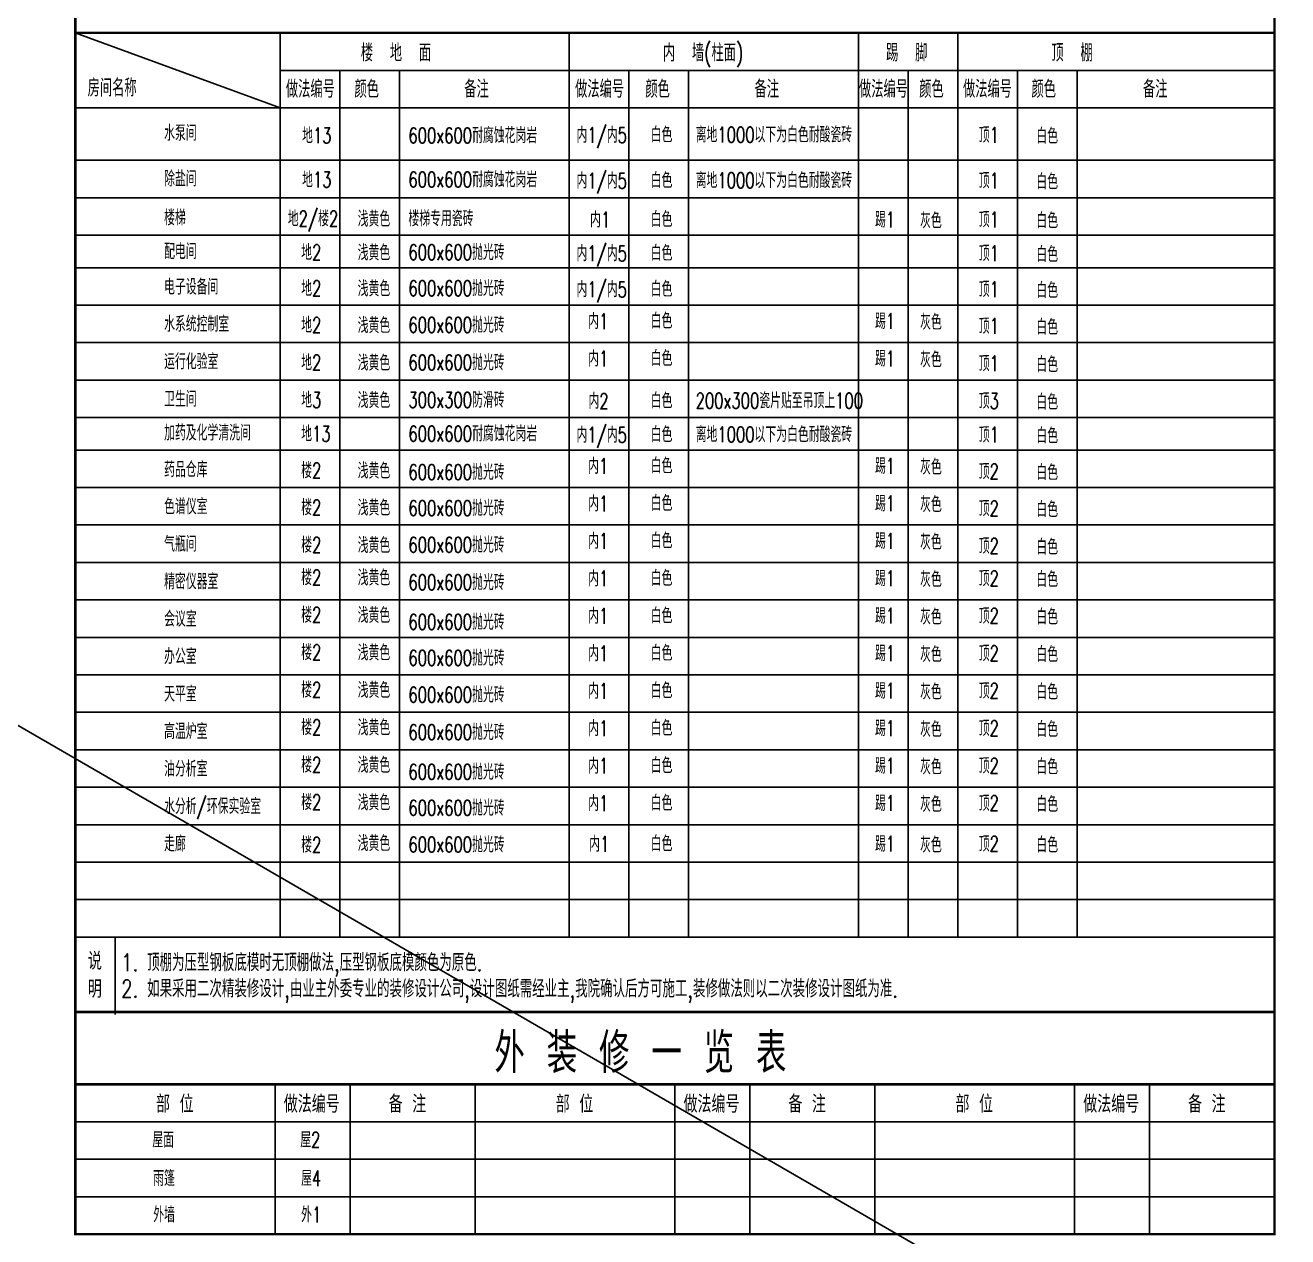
# Model space of a CAD drawing. Extents: x 93518 to 937116, y -359949 to 58022.
# Drawn here: x 760613 to 785880, y -34289 to -10039 of the extents above; entities that cross this region are included whole.
import ezdxf

# ---------------------------------------------------------------- set-up
doc = ezdxf.new("R2010")
doc.units = 0
doc.header["$LTSCALE"] = 1000
doc.header["$MEASUREMENT"] = 0
for name, color, linetype in [('-人员定位', 6, 'CONTINUOUS'), ('PUB_TEXT', 8, 'CONTINUOUS'), ('工程做法表', 8, 'CONTINUOUS')]:
    doc.layers.add(name, color=color, linetype=linetype)
doc.styles.add('BIGFONT', font='geditxt.shx', dxfattribs={"bigfont": 'hztxt.shx'})
doc.styles.add('HZ', font='geditxt.shx', dxfattribs={"width": 0.8, "bigfont": 'dxt.shx'})

msp = doc.modelspace()

# ---------------------------------------------------------------- linework, layer by layer
at = {"layer": '-人员定位'}
msp.add_line((683699.6, 20371.1), (799204.9, -46469.3), dxfattribs=at)
at = {"layer": '工程做法表'}
for p, q in [((765714, -11691.9), (761614, -10191.9)), ((761614, -10191.9), (785614, -10191.9)), ((765714, -10941.9), (785614, -10941.9)), ((766907.7, -28291.9), (766907.7, -10941.9)), ((768101.5, -28291.9), (768101.5, -10941.9)), ((772695.2, -28291.9), (772695.2, -10941.9)), ((773889, -28291.9), (773889, -10941.9)), ((778282.7, -28291.9), (778282.7, -10941.9)), ((779276.5, -28291.9), (779276.5, -10941.9)), ((780470.2, -28291.9), (780470.2, -10941.9)), ((781664, -28291.9), (781664, -10941.9)), ((785614, -11691.9), (761614, -11691.9)), ((761614, -11691.9), (785614, -11691.9)), ((761614, -11691.9), (785614, -11691.9)), ((761614, -12741.9), (785614, -12741.9)), ((761614, -13491.9), (785614, -13491.9)), ((761614, -14241.9), (785614, -14241.9)), ((761614, -14891.9), (785614, -14891.9)), ((761614, -14891.9), (785614, -14891.9)), ((761614, -15641.9), (785614, -15641.9)), ((761614, -16391.9), (785614, -16391.9)), ((761614, -17141.9), (785614, -17141.9)), ((761614, -17891.9), (785614, -17891.9)), ((761614, -18541.9), (785614, -18541.9)), ((761614, -18541.9), (785614, -18541.9)), ((761614, -19291.9), (785614, -19291.9)), ((761614, -20041.9), (785614, -20041.9)), ((761614, -20791.9), (785614, -20791.9)), ((761614, -20791.9), (785614, -20791.9)), ((761614, -21541.9), (785614, -21541.9)), ((761614, -22291.9), (785614, -22291.9)), ((761614, -23041.9), (785614, -23041.9)), ((761614, -23041.9), (785614, -23041.9)), ((761614, -23791.9), (785614, -23791.9)), ((761614, -24541.9), (785614, -24541.9)), ((761614, -25291.9), (785614, -25291.9)), ((761614, -26041.9), (785614, -26041.9)), ((761614, -26791.9), (785614, -26791.9)), ((761614, -27541.9), (785614, -27541.9)), ((761614, -28291.9), (785614, -28291.9)), ((762414, -29837.3), (762414, -28291.9)), ((765614, -34237.3), (765614, -31237.3)), ((767114, -34237.3), (767114, -31237.3)), ((769614, -34237.3), (769614, -31237.3)), ((773613.9, -34237.3), (773613.9, -31237.3)), ((775113.9, -34237.3), (775113.9, -31237.3)), ((777613.9, -34237.3), (777613.9, -31237.3)), ((781613.9, -34237.3), (781613.9, -31237.3)), ((783113.9, -34237.3), (783113.9, -31237.3)), ((761614, -31987.3), (785614, -31987.3)), ((761614, -32737.3), (785614, -32737.3)), ((761614, -33487.3), (785614, -33487.3)), ((761614, -34237.3), (785614, -34237.3))]:
    msp.add_line(p, q, dxfattribs=at)
at = {"layer": '工程做法表', "const_width": 50}
for points in [[(785614, 14689.4), (785614, -34237.3), (761614, -34237.3), (761614, 14689.4)], [(761614, -10191.9), (785614, -10191.9)], [(761614, -29791.9), (785614, -29791.9)], [(785614, -31237.3), (761614, -31237.3)]]:
    msp.add_lwpolyline(points, dxfattribs=at)
at = {"layer": '工程做法表'}
for points in [[(765714, -28291.9), (765714, -10191.9)], [(771501.5, -28291.9), (771501.5, -10191.9)], [(777289, -28291.9), (777289, -10191.9)], [(779276.5, -28291.9), (779276.5, -10191.9)], [(761614, -11691.9), (785614, -11691.9)], [(761614, -28291.9), (785614, -28291.9)]]:
    msp.add_lwpolyline(points, dxfattribs=at)

# ---------------------------------------------------------------- texts
at = {"layer": 'PUB_TEXT', "linetype": 'Continuous'}
for s, height, style, width, p in [('内  墙(柱面)', 350, 'BIGFONT', 0.7, (773374.7, -10764.6)), ('楼  地  面', 350, 'BIGFONT', 0.7, (767328.6, -10764.6)), ('踢  脚', 350, 'BIGFONT', 0.7, (777842.1, -10764.6)), ('顶  棚', 350, 'BIGFONT', 0.7, (781149.7, -10764.6)), ('房间名称', 350, 'BIGFONT', 0.7, (761861.6, -11466.1)), ('做法编号', 350, 'BIGFONT', 0.7, (765829.6, -11491.9)), ('颜色', 350, 'BIGFONT', 0.7, (767201.1, -11491.9)), ('备注', 350, 'BIGFONT', 0.7, (769400.3, -11491.9)), ('做法编号', 350, 'BIGFONT', 0.7, (771617.4, -11491.9)), ('颜色', 350, 'BIGFONT', 0.7, (773023.8, -11491.9)), ('备注', 350, 'BIGFONT', 0.7, (775208.8, -11491.9)), ('做法编号', 350, 'BIGFONT', 0.7, (777298.9, -11491.9)), ('颜色', 350, 'BIGFONT', 0.7, (778505.3, -11491.9)), ('做法编号', 350, 'BIGFONT', 0.7, (779380.6, -11491.9)), ('颜色', 350, 'BIGFONT', 0.7, (780751.8, -11491.9)), ('备注', 350, 'BIGFONT', 0.7, (782983.8, -11491.9)), ('水泵间', 310, 'BIGFONT', 0.7, (763391.8, -12352.2)), ('地13', 310, 'BIGFONT', 0.7, (766152.5, -12401.8)), ('600x600耐腐蚀花岗岩', 310, 'BIGFONT', 0.7, (768281.3, -12400.3)), ('内1/内5', 310, 'BIGFONT', 0.7, (771643.9, -12393.2)), ('白色', 310, 'BIGFONT', 0.7, (773131.2, -12384.8)), ('离地1000以下为白色耐酸瓷砖', 310, 'BIGFONT', 0.7, (774030.3, -12384.8)), ('顶1', 310, 'BIGFONT', 0.7, (779695.4, -12390.8)), ('白色', 310, 'BIGFONT', 0.7, (780848.8, -12409.4)), ('除盐间', 310, 'BIGFONT', 0.7, (763391.8, -13265.8)), ('地13', 310, 'BIGFONT', 0.7, (766152.5, -13284.7)), ('600x600耐腐蚀花岗岩', 310, 'BIGFONT', 0.7, (768281.3, -13283.3)), ('内1/内5', 310, 'BIGFONT', 0.7, (771643.9, -13306.8)), ('白色', 310, 'BIGFONT', 0.7, (773131.2, -13298.4)), ('离地1000以下为白色耐酸瓷砖', 310, 'BIGFONT', 0.7, (774030.3, -13298.4)), ('顶1', 310, 'BIGFONT', 0.7, (779695.4, -13304.4)), ('白色', 310, 'BIGFONT', 0.7, (780848.8, -13323)), ('楼梯', 310, 'BIGFONT', 0.7, (763391.8, -14045.5)), ('地2/楼2', 310, 'BIGFONT', 0.7, (765866.8, -14064.5)), ('浅黄色', 310, 'BIGFONT', 0.7, (767266, -14071)), ('楼梯专用瓷砖', 310, 'BIGFONT', 0.7, (768281.3, -14063)), ('内1', 310, 'BIGFONT', 0.7, (771917.1, -14086.6)), ('白色', 310, 'BIGFONT', 0.7, (773131.2, -14078.1)), ('踢1', 310, 'BIGFONT', 0.7, (777619, -14084.2)), ('灰色', 310, 'BIGFONT', 0.7, (778522.2, -14102.7)), ('顶1', 310, 'BIGFONT', 0.7, (779695.4, -14084.2)), ('白色', 310, 'BIGFONT', 0.7, (780848.8, -14102.7)), ('配电间', 310, 'BIGFONT', 0.7, (763391.8, -14721.2)), ('地2', 310, 'BIGFONT', 0.7, (766135.3, -14740.1)), ('600x600抛光砖', 310, 'BIGFONT', 0.7, (768281.3, -14738.7)), ('内1/内5', 310, 'BIGFONT', 0.7, (771643.9, -14762.2)), ('浅黄色', 310, 'BIGFONT', 0.7, (767266, -14746.6)), ('白色', 310, 'BIGFONT', 0.7, (773131.2, -14753.8)), ('顶1', 310, 'BIGFONT', 0.7, (779695.4, -14759.8)), ('白色', 310, 'BIGFONT', 0.7, (780848.8, -14778.4)), ('电子设备间', 310, 'BIGFONT', 0.7, (763391.8, -15430.5)), ('地2', 310, 'BIGFONT', 0.7, (766135.3, -15460.3)), ('浅黄色', 310, 'BIGFONT', 0.7, (767266, -15466.9)), ('600x600抛光砖', 310, 'BIGFONT', 0.7, (768281.3, -15458.9)), ('内1/内5', 310, 'BIGFONT', 0.7, (771643.9, -15482.5)), ('白色', 310, 'BIGFONT', 0.7, (773131.2, -15474)), ('顶1', 310, 'BIGFONT', 0.7, (779695.4, -15480)), ('白色', 310, 'BIGFONT', 0.7, (780848.8, -15498.6)), ('水系统控制室', 310, 'BIGFONT', 0.7, (763391.8, -16174.9)), ('地2', 310, 'BIGFONT', 0.7, (766135.3, -16195.5)), ('浅黄色', 310, 'BIGFONT', 0.7, (767266, -16202)), ('600x600抛光砖', 310, 'BIGFONT', 0.7, (768281.3, -16194)), ('内1', 310, 'BIGFONT', 0.7, (771877.4, -16119.2)), ('白色', 310, 'BIGFONT', 0.7, (773131.2, -16110.7)), ('踢1', 310, 'BIGFONT', 0.7, (777619, -16116.8)), ('灰色', 310, 'BIGFONT', 0.7, (778522.2, -16135.4)), ('顶1', 310, 'BIGFONT', 0.7, (779695.4, -16215.2)), ('白色', 310, 'BIGFONT', 0.7, (780848.8, -16233.7)), ('运行化验室', 310, 'BIGFONT', 0.7, (763391.8, -16926.5)), ('地2', 310, 'BIGFONT', 0.7, (766135.3, -16945.5)), ('浅黄色', 310, 'BIGFONT', 0.7, (767266, -16952)), ('600x600抛光砖', 310, 'BIGFONT', 0.7, (768281.3, -16944)), ('内1', 310, 'BIGFONT', 0.7, (771877.4, -16869.2)), ('白色', 310, 'BIGFONT', 0.7, (773131.2, -16860.7)), ('踢1', 310, 'BIGFONT', 0.7, (777619, -16866.8)), ('灰色', 310, 'BIGFONT', 0.7, (778522.2, -16885.4)), ('顶1', 310, 'BIGFONT', 0.7, (779695.4, -16965.2)), ('白色', 310, 'BIGFONT', 0.7, (780848.8, -16983.7)), ('卫生间', 310, 'BIGFONT', 0.7, (763391.8, -17676.5)), ('地3', 310, 'BIGFONT', 0.7, (766135.3, -17695.5)), ('浅黄色', 310, 'BIGFONT', 0.7, (767266, -17702)), ('300x300防滑砖', 310, 'BIGFONT', 0.7, (768281.3, -17694)), ('内2', 310, 'BIGFONT', 0.7, (771884.5, -17717.6)), ('白色', 310, 'BIGFONT', 0.7, (773131.2, -17709.1)), ('200x300瓷片贴至吊顶上100', 310, 'BIGFONT', 0.7, (774029.4, -17709.1)), ('顶3', 310, 'BIGFONT', 0.7, (779695.4, -17715.2)), ('白色', 310, 'BIGFONT', 0.7, (780848.8, -17733.7)), ('加药及化学清洗间', 310, 'BIGFONT', 0.7, (763391.8, -18352.2)), ('地13', 310, 'BIGFONT', 0.7, (766135.3, -18371.1)), ('600x600耐腐蚀花岗岩', 310, 'BIGFONT', 0.7, (768281.3, -18369.7)), ('内1/内5', 310, 'BIGFONT', 0.7, (771643.9, -18393.2)), ('白色', 310, 'BIGFONT', 0.7, (773131.2, -18384.8)), ('离地1000以下为白色耐酸瓷砖', 310, 'BIGFONT', 0.7, (774030.3, -18384.8)), ('顶1', 310, 'BIGFONT', 0.7, (779695.4, -18390.8)), ('白色', 310, 'BIGFONT', 0.7, (780848.8, -18409.4)), ('内1', 310, 'BIGFONT', 0.7, (771877.4, -19019.2)), ('白色', 310, 'BIGFONT', 0.7, (773131.2, -19010.7)), ('踢1', 310, 'BIGFONT', 0.7, (777619, -19016.8)), ('灰色', 310, 'BIGFONT', 0.7, (778522.2, -19035.4)), ('药品仓库', 310, 'BIGFONT', 0.7, (763391.8, -19087.3)), ('楼2', 310, 'BIGFONT', 0.7, (766135.3, -19106.2)), ('浅黄色', 310, 'BIGFONT', 0.7, (767266, -19112.8)), ('600x600抛光砖', 310, 'BIGFONT', 0.7, (768281.3, -19138.7)), ('顶2', 310, 'BIGFONT', 0.7, (779695.4, -19125.9)), ('白色', 310, 'BIGFONT', 0.7, (780848.8, -19144.5)), ('内1', 310, 'BIGFONT', 0.7, (771877.4, -19769.2)), ('白色', 310, 'BIGFONT', 0.7, (773131.2, -19760.7)), ('踢1', 310, 'BIGFONT', 0.7, (777619, -19766.8)), ('灰色', 310, 'BIGFONT', 0.7, (778522.2, -19785.4)), ('色谱仪室', 310, 'BIGFONT', 0.7, (763391.8, -19828.2)), ('楼2', 310, 'BIGFONT', 0.7, (766135.3, -19847.1)), ('浅黄色', 310, 'BIGFONT', 0.7, (767266, -19853.6)), ('600x600抛光砖', 310, 'BIGFONT', 0.7, (768281.3, -19858.9)), ('顶2', 310, 'BIGFONT', 0.7, (779695.4, -19866.8)), ('白色', 310, 'BIGFONT', 0.7, (780848.8, -19885.4)), ('内1', 310, 'BIGFONT', 0.7, (771877.4, -20519.2)), ('白色', 310, 'BIGFONT', 0.7, (773131.2, -20510.7)), ('踢1', 310, 'BIGFONT', 0.7, (777619, -20516.8)), ('灰色', 310, 'BIGFONT', 0.7, (778522.2, -20535.4)), ('气瓶间', 310, 'BIGFONT', 0.7, (763391.8, -20578.2)), ('楼2', 310, 'BIGFONT', 0.7, (766135.3, -20597.1)), ('浅黄色', 310, 'BIGFONT', 0.7, (767266, -20603.6)), ('600x600抛光砖', 310, 'BIGFONT', 0.7, (768281.3, -20594)), ('顶2', 310, 'BIGFONT', 0.7, (779695.4, -20616.8)), ('白色', 310, 'BIGFONT', 0.7, (780848.8, -20635.4)), ('楼2', 310, 'BIGFONT', 0.7, (766135.3, -21247.1)), ('浅黄色', 310, 'BIGFONT', 0.7, (767266, -21253.6)), ('内1', 310, 'BIGFONT', 0.7, (771877.4, -21269.2)), ('白色', 310, 'BIGFONT', 0.7, (773131.2, -21260.7)), ('踢1', 310, 'BIGFONT', 0.7, (777619, -21266.8)), ('灰色', 310, 'BIGFONT', 0.7, (778522.2, -21285.4)), ('顶2', 310, 'BIGFONT', 0.7, (779695.4, -21266.8)), ('白色', 310, 'BIGFONT', 0.7, (780848.8, -21285.4)), ('精密仪器室', 310, 'BIGFONT', 0.7, (763391.8, -21328.2)), ('600x600抛光砖', 310, 'BIGFONT', 0.7, (768281.3, -21344)), ('楼2', 310, 'BIGFONT', 0.7, (766135.3, -21997.1)), ('浅黄色', 310, 'BIGFONT', 0.7, (767266, -22003.6)), ('内1', 310, 'BIGFONT', 0.7, (771877.4, -22019.2)), ('白色', 310, 'BIGFONT', 0.7, (773131.2, -22010.7)), ('踢1', 310, 'BIGFONT', 0.7, (777619, -22016.8)), ('灰色', 310, 'BIGFONT', 0.7, (778522.2, -22035.4)), ('顶2', 310, 'BIGFONT', 0.7, (779695.4, -22016.8)), ('白色', 310, 'BIGFONT', 0.7, (780848.8, -22035.4)), ('会议室', 310, 'BIGFONT', 0.7, (763391.8, -22078.2)), ('600x600抛光砖', 310, 'BIGFONT', 0.7, (768281.3, -22138.7)), ('办公室', 310, 'BIGFONT', 0.7, (763391.8, -22828.2)), ('楼2', 310, 'BIGFONT', 0.7, (766135.3, -22747.1)), ('浅黄色', 310, 'BIGFONT', 0.7, (767266, -22753.6)), ('内1', 310, 'BIGFONT', 0.7, (771877.4, -22769.2)), ('白色', 310, 'BIGFONT', 0.7, (773131.2, -22760.7)), ('踢1', 310, 'BIGFONT', 0.7, (777619, -22766.8)), ('灰色', 310, 'BIGFONT', 0.7, (778522.2, -22785.4)), ('顶2', 310, 'BIGFONT', 0.7, (779695.4, -22766.8)), ('白色', 310, 'BIGFONT', 0.7, (780848.8, -22785.4)), ('600x600抛光砖', 310, 'BIGFONT', 0.7, (768281.3, -22858.9)), ('天平室', 310, 'BIGFONT', 0.7, (763391.8, -23578.2)), ('楼2', 310, 'BIGFONT', 0.7, (766135.3, -23497.1)), ('浅黄色', 310, 'BIGFONT', 0.7, (767266, -23503.6)), ('内1', 310, 'BIGFONT', 0.7, (771877.4, -23519.2)), ('白色', 310, 'BIGFONT', 0.7, (773131.2, -23510.7)), ('踢1', 310, 'BIGFONT', 0.7, (777619, -23516.8)), ('灰色', 310, 'BIGFONT', 0.7, (778522.2, -23535.4)), ('顶2', 310, 'BIGFONT', 0.7, (779695.4, -23516.8)), ('白色', 310, 'BIGFONT', 0.7, (780848.8, -23535.4)), ('600x600抛光砖', 310, 'BIGFONT', 0.7, (768281.3, -23594)), ('高温炉室', 310, 'BIGFONT', 0.7, (763391.8, -24328.2)), ('楼2', 310, 'BIGFONT', 0.7, (766135.3, -24247.1)), ('浅黄色', 310, 'BIGFONT', 0.7, (767266, -24253.6)), ('600x600抛光砖', 310, 'BIGFONT', 0.7, (768281.3, -24344)), ('内1', 310, 'BIGFONT', 0.7, (771877.4, -24269.2)), ('白色', 310, 'BIGFONT', 0.7, (773131.2, -24260.7)), ('踢1', 310, 'BIGFONT', 0.7, (777619, -24266.8)), ('灰色', 310, 'BIGFONT', 0.7, (778522.2, -24285.4)), ('顶2', 310, 'BIGFONT', 0.7, (779695.4, -24266.8)), ('白色', 310, 'BIGFONT', 0.7, (780848.8, -24285.4)), ('油分析室', 310, 'BIGFONT', 0.7, (763391.8, -25078.2)), ('楼2', 310, 'BIGFONT', 0.7, (766135.3, -24997.1)), ('浅黄色', 310, 'BIGFONT', 0.7, (767266, -25003.6)), ('内1', 310, 'BIGFONT', 0.7, (771877.4, -25019.2)), ('白色', 310, 'BIGFONT', 0.7, (773131.2, -25010.7)), ('踢1', 310, 'BIGFONT', 0.7, (777619, -25016.8)), ('灰色', 310, 'BIGFONT', 0.7, (778522.2, -25035.4)), ('顶2', 310, 'BIGFONT', 0.7, (779695.4, -25016.8)), ('白色', 310, 'BIGFONT', 0.7, (780848.8, -25035.4)), ('600x600抛光砖', 310, 'BIGFONT', 0.7, (768281.3, -25138.7)), ('水分析/环保实验室', 310, 'BIGFONT', 0.7, (763391.8, -25828.2)), ('楼2', 310, 'BIGFONT', 0.7, (766135.3, -25747.1)), ('浅黄色', 310, 'BIGFONT', 0.7, (767266, -25753.6)), ('600x600抛光砖', 310, 'BIGFONT', 0.7, (768281.3, -25858.9)), ('内1', 310, 'BIGFONT', 0.7, (771877.4, -25769.2)), ('白色', 310, 'BIGFONT', 0.7, (773131.2, -25760.7)), ('踢1', 310, 'BIGFONT', 0.7, (777619, -25766.8)), ('灰色', 310, 'BIGFONT', 0.7, (778522.2, -25785.4)), ('顶2', 310, 'BIGFONT', 0.7, (779695.4, -25766.8)), ('白色', 310, 'BIGFONT', 0.7, (780848.8, -25785.4)), ('走廊', 310, 'BIGFONT', 0.7, (763391.8, -26578.2)), ('楼2', 310, 'BIGFONT', 0.7, (766135.3, -26599.5)), ('浅黄色', 310, 'BIGFONT', 0.7, (767266, -26570.2)), ('600x600抛光砖', 310, 'BIGFONT', 0.7, (768281.3, -26594)), ('内1', 310, 'BIGFONT', 0.7, (771898.8, -26583.2)), ('白色', 310, 'BIGFONT', 0.7, (773131.2, -26574.8)), ('踢1', 310, 'BIGFONT', 0.7, (777619, -26580.8)), ('灰色', 310, 'BIGFONT', 0.7, (778522.2, -26599.4)), ('顶2', 310, 'BIGFONT', 0.7, (779695.4, -26580.8)), ('白色', 310, 'BIGFONT', 0.7, (780848.8, -26599.4)), ('说', 350, 'BIGFONT', 0.8, (761865.7, -28946.3)), ('1. 顶棚为压型钢板底模时无顶棚做法,压型钢板底模颜色为原色.', 350, 'HZ', 0.75, (762534.8, -28973.9)), ('明', 350, 'BIGFONT', 0.8, (761865.7, -29505.9)), ('2. 如果采用二次精装修设计,由业主外委专业的装修设计公司,设计图纸需经业主,我院确认后方可施工,装修做法则以二次装修设计图纸为准.', 350, 'HZ', 0.75, (762534.8, -29498.9)), ('部 位', 350, 'BIGFONT', 0.8, (763229.6, -31807.7)), ('做法编号', 350, 'BIGFONT', 0.8, (765786.8, -31807.7)), ('备 注', 350, 'BIGFONT', 0.8, (767885.4, -31807.7)), ('部 位', 350, 'BIGFONT', 0.8, (771229.6, -31807.7)), ('做法编号', 350, 'BIGFONT', 0.8, (773786.8, -31807.7)), ('备 注', 350, 'BIGFONT', 0.8, (775885.4, -31807.7)), ('部 位', 350, 'BIGFONT', 0.8, (779229.6, -31807.7)), ('做法编号', 350, 'BIGFONT', 0.8, (781786.8, -31807.7)), ('备 注', 350, 'BIGFONT', 0.8, (783885.4, -31807.7)), ('屋面', 310, 'BIGFONT', 0.7, (763156.4, -32503.4)), ('屋2', 310, 'BIGFONT', 0.7, (766116.3, -32502.8)), ('雨篷', 310, 'BIGFONT', 0.7, (763173.9, -33274.8)), ('屋4', 310, 'BIGFONT', 0.7, (766133.8, -33274.2)), ('外墙', 310, 'BIGFONT', 0.7, (763173.9, -34001.4)), ('外1', 310, 'BIGFONT', 0.7, (766133.8, -34000.8))]:
    msp.add_text(s, height=height, dxfattribs=dict(at, style=style, width=width)).set_placement(p)
at = {"layer": 'PUB_TEXT', "style": 'HZ', "width": 0.8}
msp.add_text(' 外 装 修 一 览 表 ', height=800, dxfattribs=at).set_placement((769564.8, -31010.8))

doc.saveas('drawing.dxf')
